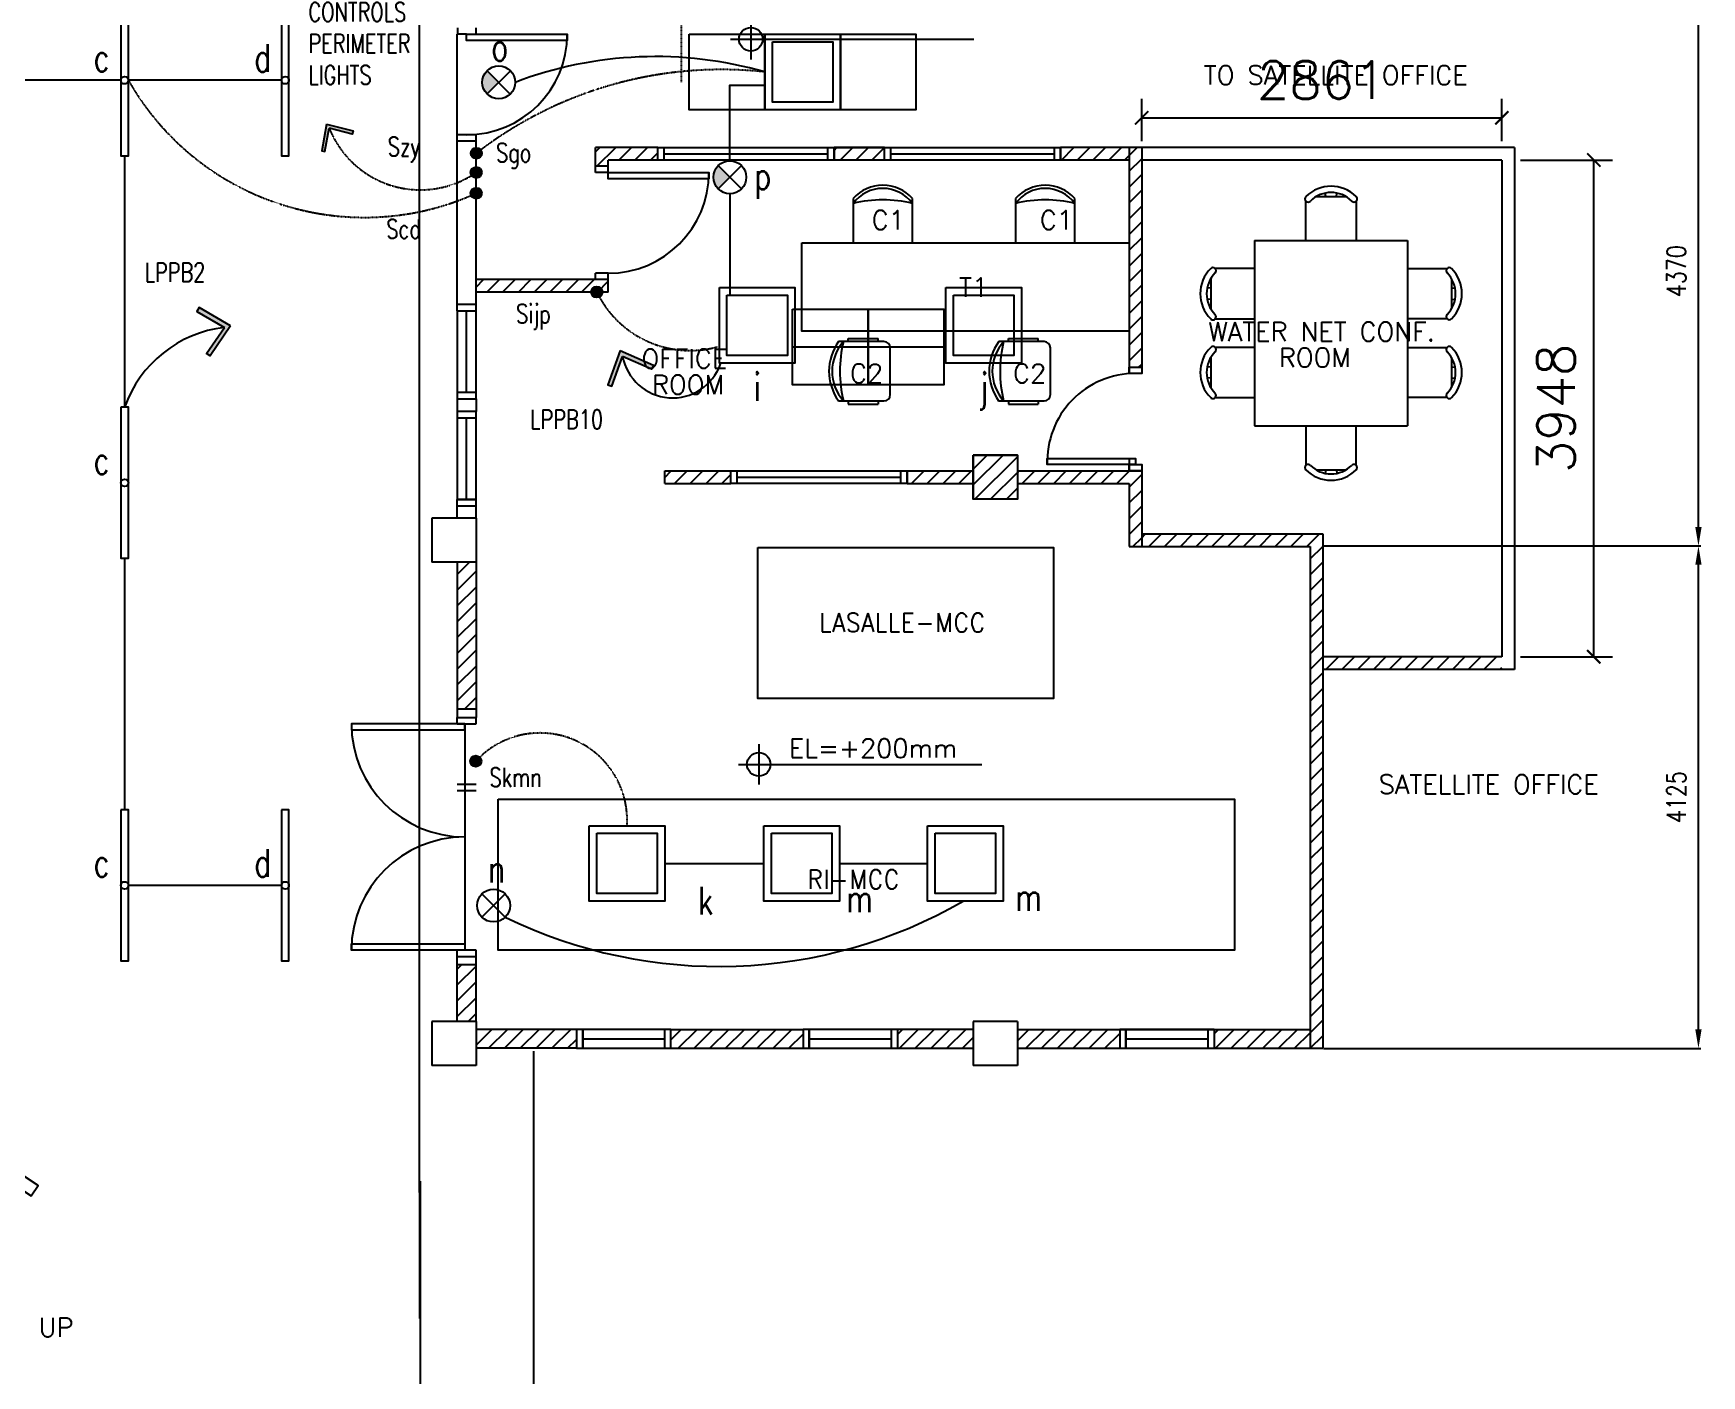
# Model space of a CAD drawing. Header units: millimetres. Extents: x 578722 to 786830, y -285467 to -73242.
# Drawn here: x 588489 to 601741, y -90671 to -80003 of the extents above; entities that cross this region are included whole.
import ezdxf

# ---------------------------------------------------------------- set-up
doc = ezdxf.new("R2010")
doc.units = ezdxf.units.MM
doc.header["$LTSCALE"] = 0.5
doc.linetypes.add('CENTER', pattern=[50.8, 31.75, -6.35, 6.35, -6.35])
doc.linetypes.add('HIDDEN', pattern=[0.375, 0.25, -0.125])
doc.layers.get('0').update_dxf_attribs({"color": 2})
doc.layers.get('Defpoints').update_dxf_attribs({"color": 140})
for name, color, linetype in [('a light', 7, 'Continuous'), ('aa co', 7, 'Continuous'), ('aa light', 7, 'Continuous'), ('aa plan', 8, 'Continuous'), ('aa tex', 7, 'Continuous'), ('COLUMN', 6, 'Continuous'), ('DIMENSIONS', 3, 'Continuous'), ('DOORS', 2, 'Continuous'), ('FIXTUTE', 1, 'Continuous'), ('FURNITURE', 2, 'Continuous'), ('HATCH', 1, 'Continuous'), ('LIGHTS', 10, 'Continuous'), ('ROADS', 2, 'Continuous'), ('TEXT3', 3, 'Continuous'), ('WAll', 4, 'Continuous'), ('WINDOWS', 2, 'Continuous'), ('YELLOW', 2, 'Continuous')]:
    doc.layers.add(name, color=color, linetype=linetype)
doc.styles.add('RomanS', font='romans.shx')
doc.styles.add('SIMPLEX', font='simplex.shx', dxfattribs={"width": 0.8})
doc.styles.get("Standard").update_dxf_attribs({"font": 'romans.shx', "width": 0.75})
doc.dimstyles.new('DIM 300', dxfattribs={"dimscale": 300, "dimtxt": 1.5, "dimasz": 1.5, "dimexe": 0.18, "dimexo": 0.0625, "dimgap": 1, "dimtad": 1, "dimzin": 0, "dimdsep": 46, "dimtxsty": 'SIMPLEX', "dimcen": 0.09, "dimclrd": 256, "dimclre": 256, "dimclrt": 3, "dimadec": 0, "dimazin": 0, "dimtfac": 1, "dimtofl": 0, "dimtmove": 0, "dimatfit": 3, "dimfxl": 1, "dimtolj": 1, "dimtzin": 0, "dimarcsym": 0})
doc.dimstyles.new('RomanS 100', dxfattribs={"dimscale": 3, "dimtxt": 100, "dimasz": 35, "dimexe": 50, "dimexo": 50, "dimgap": 50, "dimtad": 1, "dimdec": 0, "dimzin": 0, "dimdsep": 46, "dimtxsty": 'RomanS', "dimblk": 'ARCHTICK', "dimcen": 0, "dimclrd": 1, "dimclre": 1, "dimclrt": 2, "dimadec": 0, "dimazin": 0, "dimtfac": 1, "dimtdec": 0, "dimtix": 1, "dimtmove": 0, "dimatfit": 3, "dimfxl": 1, "dimtolj": 1, "dimtzin": 0, "dimarcsym": 0})
pattern_1 = [(45, (515785.245, 268498.91), (-62.755727, 62.755727), [])]

# ---------------------------------------------------------------- blocks, each defined once
blk = doc.blocks.new('*D150')
at = {"layer": 'Defpoints', "color": 0, "transparency": 16777216}
for p in [(184369, 44170), (184916, 44170), (181931, 39803)]:
    blk.add_point(p, dxfattribs=at)
at = {"layer": 'DIMENSIONS', "lineweight": -2, "transparency": 16777216}
for p, q in [((184375, 44170), (184934, 44170)), ((181937, 39803), (184934, 39803))]:
    blk.add_line(p, q, dxfattribs=at)
at = {"layer": 'DIMENSIONS', "color": 251, "lineweight": -2, "transparency": 16777216}
blk.add_line((184916, 39953), (184916, 44020), dxfattribs=at)
at = {"layer": 'DIMENSIONS', "color": 251, "transparency": 16777216}
for points in [[(184891, 44020), (184941, 44020), (184916, 44170)], [(184891, 39953), (184941, 39953), (184916, 39803)]]:
    blk.add_solid(points, dxfattribs=at)
at = {"layer": 'DIMENSIONS', "color": 250, "transparency": 16777216, "insert": (184741, 41987), "char_height": 150, "attachment_point": 5, "rotation": 90, "style": 'SIMPLEX'}
blk.add_mtext('\\A1;4370', dxfattribs=at)
blk = doc.blocks.new('*D151')
at = {"layer": 'Defpoints', "color": 0, "transparency": 16777216}
for p in [(181931, 39803), (184916, 39803), (181931, 35810)]:
    blk.add_point(p, dxfattribs=at)
at = {"layer": 'DIMENSIONS', "lineweight": -2, "transparency": 16777216}
for p, q in [((181937, 39803), (184934, 39803)), ((181937, 35810), (184934, 35810))]:
    blk.add_line(p, q, dxfattribs=at)
at = {"layer": 'DIMENSIONS', "color": 251, "lineweight": -2, "transparency": 16777216}
blk.add_line((184916, 35960), (184916, 39653), dxfattribs=at)
at = {"layer": 'DIMENSIONS', "color": 251, "transparency": 16777216}
for points in [[(184891, 39653), (184941, 39653), (184916, 39803)], [(184891, 35960), (184941, 35960), (184916, 35810)]]:
    blk.add_solid(points, dxfattribs=at)
at = {"layer": 'DIMENSIONS', "color": 250, "transparency": 16777216, "insert": (184741, 37807), "char_height": 150, "attachment_point": 5, "rotation": 90, "style": 'SIMPLEX'}
blk.add_mtext('\\A1;4125', dxfattribs=at)
blk = doc.blocks.new('arr')
at = {"layer": 'LIGHTS', "color": 4}
for points in [[(1197759.1, 398697.4), (1197641, 398824.3), (1197656.2, 398838.5), (1197759.1, 398727.9)], [(1197759.1, 398697.4), (1197877.2, 398824.3), (1197862, 398838.5), (1197759.1, 398727.9)]]:
    blk.add_lwpolyline(points, dxfattribs=at)
blk = doc.blocks.new('_ArchTick')
at = {"color": 0, "linetype": 'ByBlock', "const_width": 0.15}
blk.add_lwpolyline([(-0.5, -0.5), (0.5, 0.5)], dxfattribs=at)
blk = doc.blocks.new('*D154')
at = {"color": 1, "lineweight": -2, "transparency": 16777216}
for p, q in [((600303, -81010), (601034, -81010)), ((600884, -84958), (600884, -81010)), ((600303, -84958), (601034, -84958))]:
    blk.add_line(p, q, dxfattribs=at)
at = {"layer": 'Defpoints', "color": 0, "transparency": 16777216}
for p in [(600153, -81010), (600884, -81010), (600153, -84958)]:
    blk.add_point(p, dxfattribs=at)
at = {"color": 1, "lineweight": -2, "transparency": 16777216, "xscale": 105, "yscale": 105, "zscale": 105}
for p, rotation in [((600884, -81010), 90), ((600884, -84958), 270)]:
    blk.add_blockref('_ArchTick', p, dxfattribs=dict(at, rotation=rotation))
at = {"color": 2, "transparency": 16777216, "insert": (600584, -82984), "char_height": 300, "attachment_point": 5, "rotation": 90, "style": 'RomanS'}
blk.add_mtext('\\A1;3948', dxfattribs=at)
blk = doc.blocks.new('*D155')
at = {"color": 1, "lineweight": -2, "transparency": 16777216}
for p, q in [((597293, -80860), (597293, -80525)), ((600153, -80860), (600153, -80525)), ((597293, -80675), (600153, -80675))]:
    blk.add_line(p, q, dxfattribs=at)
at = {"layer": 'Defpoints', "color": 0, "transparency": 16777216}
for p in [(600153, -80675), (597293, -81010), (600153, -81010)]:
    blk.add_point(p, dxfattribs=at)
at = {"color": 1, "lineweight": -2, "transparency": 16777216, "xscale": 105, "yscale": 105, "zscale": 105, "rotation": 180}
blk.add_blockref('_ArchTick', (597293, -80675), dxfattribs=at)
at = {"color": 1, "lineweight": -2, "transparency": 16777216, "xscale": 105, "yscale": 105, "zscale": 105}
blk.add_blockref('_ArchTick', (600153, -80675), dxfattribs=at)
at = {"color": 2, "transparency": 16777216, "insert": (598723, -80375), "char_height": 300, "attachment_point": 5, "style": 'RomanS'}
blk.add_mtext('\\A1;2861', dxfattribs=at)
blk = doc.blocks.new('1')
at = {"layer": 'HATCH'}
h = blk.add_hatch(dxfattribs=at)
h.set_pattern_fill('ANSI31', color=8, scale=710)
h.set_pattern_definition(pattern_1)
h.paths.add_polyline_path([(177231.191, 40398.928), (176706.191, 40398.928), (176706.191, 40298.928), (177231.191, 40298.928)])
h.paths.add_polyline_path([(179156.191, 40398.928), (178631.191, 40398.928), (178631.191, 40298.928), (179156.191, 40298.928)])
h.paths.add_polyline_path([(180493.527, 40398.928), (179506.191, 40398.928), (179506.191, 40298.928), (180393.527, 40298.928), (180393.527, 39798.928), (180493.527, 39798.928), (180493.527, 39948.928)])
h.paths.add_polyline_path([(180493.527, 42970.19), (180393.527, 42970.19), (180393.527, 41223.928), (180493.527, 41223.928)])
h.paths.add_polyline_path([(180393.527, 42970.19), (179849.859, 42970.19), (179849.859, 42870.19), (180393.527, 42870.19)])
h.paths.add_polyline_path([(178449.859, 42970.19), (178049.859, 42970.19), (178049.859, 42870.19), (178449.859, 42870.19)])
h.paths.add_polyline_path([(176649.859, 42970.19), (176156.191, 42970.19), (176156.191, 42820.19), (176256.191, 42820.19), (176256.191, 42870.19), (176649.859, 42870.19)])
h.paths.add_polyline_path([(176256.191, 41920.19), (176156.191, 41920.19), (175206.191, 41920.19), (175206.191, 41820.19), (176256.191, 41820.19)])
h = blk.add_hatch(dxfattribs=at)
h.set_pattern_fill('ANSI31', color=8, scale=710)
h.set_pattern_definition(pattern_1)
h.paths.add_polyline_path([(179156.191, 40173.928), (179506.191, 40173.928), (179506.191, 40523.928), (179156.191, 40523.928)])
h = blk.add_hatch(dxfattribs=at)
h.set_pattern_fill('ANSI31', color=8, scale=710)
h.set_pattern_definition(pattern_1)
h.paths.add_polyline_path([(180493.527, 39898.928), (180493.527, 39798.928), (181831.191, 39798.928), (181831.191, 35810.19), (181931.191, 35810.19), (181931.191, 39898.928)])
h = blk.add_hatch(dxfattribs=at)
h.set_pattern_fill('ANSI31', color=8, scale=710)
h.set_pattern_definition(pattern_1)
h.paths.add_polyline_path([(179156.191, 35960.19), (178553.529, 35960.19), (178553.529, 35810.19), (179156.191, 35810.19)])
h.paths.add_polyline_path([(177803.529, 35960.19), (176837.873, 35960.19), (176837.873, 35810.19), (177803.529, 35810.19)])
h.paths.add_polyline_path([(176837.873, 35960.19), (176753.529, 35960.19), (176753.529, 35810.19), (176837.873, 35810.19)])
h.paths.add_polyline_path([(176003.529, 35960.19), (175206.191, 35960.19), (175206.191, 35810.19), (176003.529, 35810.19)])
h.paths.add_polyline_path([(175206.191, 36474.584), (175056.191, 36474.584), (175056.191, 36023.928), (175206.191, 36023.928)])
h.paths.add_polyline_path([(175206.191, 39673.928), (175056.191, 39673.928), (175056.191, 38505.796), (175206.191, 38505.796)])
h = blk.add_hatch(dxfattribs=at)
h.set_pattern_fill('ANSI31', color=8, scale=710)
h.set_pattern_definition(pattern_1)
h.paths.add_polyline_path([(181931.191, 38921.956), (181931.191, 38821.956), (183354.064, 38821.956), (183354.064, 38921.956)])
h = blk.add_hatch(dxfattribs=at)
h.set_pattern_fill('ANSI31', color=8, scale=710)
h.set_pattern_definition(pattern_1)
h.paths.add_polyline_path([(179506.191, 35960.19), (179506.191, 35810.19), (180318.691, 35810.19), (180318.691, 35960.19)])
h.paths.add_polyline_path([(181831.191, 35810.19), (181831.191, 35960.19), (181068.691, 35960.19), (181068.691, 35810.19)])
at = {"color": 8}
for points in [[(179156.191, 40523.928), (179506.191, 40523.928), (179506.191, 40173.928), (179156.191, 40173.928)], [(177443.527, 39790.19), (179793.527, 39790.19), (179793.527, 38590.19), (177443.527, 38590.19)], [(175381.191, 37790.19), (181231.191, 37790.19), (181231.191, 36590.19), (175381.191, 36590.19)]]:
    blk.add_lwpolyline(points, close=True, dxfattribs=at)
at = {"layer": 'COLUMN', "color": 8}
for p, q in [((179506.191, 40523.928), (179156.191, 40523.928)), ((179156.191, 40523.928), (179156.191, 40173.928)), ((179506.191, 40523.928), (179156.191, 40523.928)), ((179156.191, 40523.928), (179156.191, 40173.928)), ((179506.191, 40523.928), (179506.191, 40173.928)), ((179506.191, 40523.928), (179506.191, 40173.928)), ((179506.191, 40173.928), (179156.191, 40173.928)), ((179506.191, 40173.928), (179156.191, 40173.928)), ((175206.191, 40023.928), (174856.191, 40023.928)), ((174856.191, 40023.928), (174856.191, 39673.928)), ((175206.191, 40023.928), (175206.191, 39673.928)), ((175206.191, 39673.928), (174856.191, 39673.928)), ((175206.191, 36023.928), (174856.191, 36023.928)), ((174856.191, 36023.928), (174856.191, 35673.928)), ((175206.191, 36023.928), (175206.191, 35673.928)), ((179506.191, 36023.928), (179156.191, 36023.928)), ((179156.191, 36023.928), (179156.191, 35673.928)), ((179506.191, 36023.928), (179506.191, 35673.928)), ((175206.191, 35673.928), (174856.191, 35673.928)), ((179506.191, 35673.928), (179156.191, 35673.928))]:
    blk.add_line(p, q, dxfattribs=at)
at = {"layer": 'DOORS', "color": 8, "linetype": 'CENTER', "ltscale": 0.0005}
blk.add_line((176837.873, 43488.188), (176837.873, 45352.191), dxfattribs=at)
at = {"layer": 'DOORS', "color": 8}
for p, q in [((175056.191, 43070.19), (175056.191, 43870.19)), ((176699.859, 42870.19), (176699.859, 42970.19)), ((177999.859, 42870.19), (177999.859, 42970.19)), ((178049.859, 42870.19), (178049.859, 42970.19)), ((178449.859, 42870.19), (178449.859, 42970.19)), ((178499.859, 42870.19), (178499.859, 42970.19)), ((179799.859, 42870.19), (179799.859, 42970.19)), ((179849.859, 42870.19), (179849.859, 42970.19)), ((176699.859, 42920.19), (177999.859, 42920.19)), ((178499.859, 42920.19), (179799.859, 42920.19)), ((177231.191, 40298.928), (177231.191, 40398.928)), ((177281.191, 40298.928), (177281.191, 40398.928)), ((177281.191, 40348.928), (178581.191, 40348.928)), ((178581.191, 40298.928), (178581.191, 40398.928)), ((178631.191, 40298.928), (178631.191, 40398.928)), ((175206.191, 36590.19), (175056.191, 36590.19))]:
    blk.add_line(p, q, dxfattribs=at)
for points in [[(175131.191, 43870.19), (175931.191, 43870.19), (175931.191, 43820.19), (175131.191, 43820.19)], [(176649.859, 42970.19), (178049.859, 42970.19), (178049.859, 42870.19), (176649.859, 42870.19)], [(178449.859, 42970.19), (179849.859, 42970.19), (179849.859, 42870.19), (178449.859, 42870.19)], [(176256.191, 42770.19), (177056.191, 42770.19), (177056.191, 42720.19), (176256.191, 42720.19)], [(180393.527, 41173.928), (180393.527, 41223.928), (180493.527, 41223.928), (180493.527, 41173.928)], [(180443.527, 40448.928), (179743.527, 40448.928), (179743.527, 40498.928), (180443.527, 40498.928)], [(180393.527, 40398.928), (180393.527, 40448.928), (180493.527, 40448.928), (180493.527, 40398.928)], [(177231.191, 40398.928), (178631.191, 40398.928), (178631.191, 40298.928), (177231.191, 40298.928)], [(170005.606, 35740.532), (171673.513, 34636.863), (171728.696, 34720.258), (170060.789, 35823.928)]]:
    blk.add_lwpolyline(points, close=True, dxfattribs=at)
for centre, radius, start, end in [((175131.191, 43870.19), 800, 270, 0), ((176256.191, 42770.19), 800, 270, 0), ((180443.527, 40473.928), 700, 90, 182.0467131)]:
    blk.add_arc(centre, radius, start, end, dxfattribs=at)
at = {"layer": 'FIXTUTE', "color": 8}
for p, q in [((174757.191, 37860.19), (174757.191, 45172.748)), ((174757.191, 34663.346), (174757.191, 37860.19)), ((174757.191, 34663.346), (174757.191, 33662.21))]:
    blk.add_line(p, q, dxfattribs=at)
at = {"layer": 'FURNITURE', "color": 8}
for p, q in [((181797.922, 42230.711), (181797.922, 42543.78)), ((181878.692, 42579.136), (182117.151, 42579.136)), ((181955.16, 42579.136), (181952.135, 42607.432)), ((182040.683, 42579.136), (182043.708, 42607.432)), ((182197.922, 42543.78), (182197.922, 42230.711)), ((181389.951, 42007.624), (181076.882, 42007.624)), ((182605.892, 42007.624), (182918.961, 42007.624)), ((181041.527, 41926.854), (181041.527, 41688.394)), ((182954.317, 41926.854), (182954.317, 41688.394)), ((181041.527, 41850.385), (181013.23, 41853.41)), ((181041.527, 41764.863), (181013.23, 41761.838)), ((182954.317, 41850.385), (182982.613, 41853.41)), ((182954.317, 41764.863), (182982.613, 41761.838)), ((181076.882, 41607.624), (181389.951, 41607.624)), ((182918.961, 41607.624), (182605.892, 41607.624)), ((178162.595, 41426.841), (178162.595, 41451.841)), ((178162.595, 41451.841), (178399.03, 41451.841)), ((178399.03, 41426.841), (178399.03, 41451.841)), ((179434.985, 41426.841), (179434.985, 41451.841)), ((179434.985, 41451.841), (179671.42, 41451.841)), ((179671.42, 41426.841), (179671.42, 41451.841)), ((181389.951, 41381.434), (181076.882, 41381.434)), ((182605.892, 41381.434), (182918.961, 41381.434)), ((181041.527, 41224.195), (181013.23, 41227.22)), ((181041.527, 41300.663), (181041.527, 41062.204)), ((182954.317, 41300.663), (182954.317, 41062.204)), ((182954.317, 41224.195), (182982.613, 41227.22)), ((181041.527, 41138.672), (181013.23, 41135.647)), ((182954.317, 41138.672), (182982.613, 41135.647)), ((178162.595, 40956.065), (178162.595, 40931.065)), ((178399.03, 40956.065), (178399.03, 40931.065)), ((179434.985, 40956.065), (179434.985, 40931.065)), ((179671.42, 40956.065), (179671.42, 40931.065)), ((181076.882, 40981.434), (181389.951, 40981.434)), ((182918.961, 40981.434), (182605.892, 40981.434)), ((178162.595, 40931.065), (178399.03, 40931.065)), ((179434.985, 40931.065), (179671.42, 40931.065)), ((181797.922, 40756.658), (181797.922, 40443.589)), ((182197.922, 40443.589), (182197.922, 40756.658)), ((181878.692, 40408.234), (182117.151, 40408.234)), ((181955.16, 40408.234), (181952.135, 40379.937)), ((182040.683, 40408.234), (182043.708, 40379.937))]:
    blk.add_line(p, q, dxfattribs=at)
at = {"layer": 'FURNITURE', "color": 8, "ltscale": 0.05}
for p, q in [((181389.951, 42230.711), (181389.951, 40756.658)), ((181389.951, 42230.711), (182605.892, 42230.711)), ((182605.892, 42230.711), (182605.892, 40756.658)), ((181389.951, 40756.658), (182605.892, 40756.658))]:
    blk.add_line(p, q, dxfattribs=at)
for points in [[(178202.148, 42564.747, 0.006633134), (178202.14, 42564.11), (178202.14, 42211.075)], [(179491.929, 42564.747, 0.006633134), (179491.921, 42564.11), (179491.921, 42211.075)], [(178084.825, 40956.074, 0.006633134), (178085.462, 40956.065), (178445.907, 40956.065, 0.414213562), (178495.907, 41006.065), (178495.907, 41376.841, 0.414213562), (178445.907, 41426.841), (178085.462, 41426.841)], [(179357.215, 40956.074, 0.006633134), (179357.852, 40956.065), (179718.297, 40956.065, 0.414213562), (179768.297, 41006.065), (179768.297, 41376.841, 0.414213562), (179718.297, 41426.841), (179357.852, 41426.841)]]:
    blk.add_lwpolyline(points, format="xyb", dxfattribs=at)
for points in [[(178672.916, 42211.075), (178672.916, 42564.11)], [(179962.697, 42211.075), (179962.697, 42564.11)]]:
    blk.add_lwpolyline(points, dxfattribs=at)
at = {"layer": 'FURNITURE', "color": 8}
blk.add_lwpolyline([(177793.527, 42211.075), (180393.527, 42211.075), (180393.527, 41511.075), (177793.527, 41511.075)], close=True, dxfattribs=at)
for centre, radius, start, end in [((178437.248, 42354.352), 290.496, 35.7807613, 144.0308304), ((178437.528, 41573.701), 979.964, 76.1016092, 103.8983908), ((178437.248, 42354.352), 315.496, 41.6709203, 138.1740987), ((179727.029, 42354.352), 290.496, 35.7807613, 144.0308304), ((179727.309, 41573.701), 979.964, 76.1016092, 103.8983908), ((179727.029, 42354.352), 315.496, 41.6709203, 138.1740987), ((181815.599, 42561.458), 25, 135, 315), ((181997.922, 42379.136), 282.843, 45, 135), ((181997.922, 42379.136), 232.843, 45, 135), ((182180.244, 42561.458), 25, 225, 45), ((181241.527, 41807.624), 282.843, 135, 225), ((181059.204, 41989.946), 25, 315, 135), ((182936.639, 41989.946), 25, 45, 225), ((182754.317, 41807.624), 282.843, 315, 45), ((181241.527, 41807.624), 232.843, 135, 225), ((182754.317, 41807.624), 232.843, 315, 45), ((181059.204, 41625.302), 25, 225, 45), ((182936.639, 41625.302), 25, 135, 315), ((178414.749, 41191.012), 405.026, 144.390464, 215.454555), ((178386.787, 41191.023), 352.063, 137.9469663, 221.8646254), ((179075.871, 41191.453), 979.964, 166.1016092, 193.8983908), ((179687.139, 41191.012), 405.026, 144.390464, 215.454555), ((179659.177, 41191.023), 352.063, 137.9469663, 221.8646254), ((180348.26, 41191.453), 979.964, 166.1016092, 193.8983908), ((181241.527, 41181.434), 282.843, 135, 225), ((181241.527, 41181.434), 232.843, 135, 225), ((181059.204, 41363.756), 25, 315, 135), ((182936.639, 41363.756), 25, 45, 225), ((182754.317, 41181.434), 232.843, 315, 45), ((182754.317, 41181.434), 282.843, 315, 45), ((181059.204, 40999.111), 25, 225, 45), ((182936.639, 40999.111), 25, 135, 315), ((181815.599, 40425.911), 25, 45, 225), ((181997.922, 40608.234), 232.843, 225, 315), ((182180.244, 40425.911), 25, 315, 135), ((181997.922, 40608.234), 282.843, 225, 315)]:
    blk.add_arc(centre, radius, start, end, dxfattribs=at)
at = {"layer": 'HATCH', "color": 8}
for p, q in [((177388.607, 43990.299), (177388.607, 43669.755)), ((177228.336, 43830.027), (179159.279, 43830.027)), ((177452.047, 38227.047), (177452.047, 37906.503)), ((177291.775, 38066.775), (179222.719, 38066.775))]:
    blk.add_line(p, q, dxfattribs=at)
for centre in [(177388.607, 43830.027), (177452.047, 38066.775)]:
    blk.add_circle(centre, 93.605, dxfattribs=at)
at = {"layer": 'ROADS', "color": 8}
for p, q in [((175662.591, 35787.489), (175662.591, 24034.499)), ((174761.379, 34754.77), (174761.379, 23001.781))]:
    blk.add_line(p, q, dxfattribs=at)
at = {"layer": 'WAll', "color": 8}
for p, q in [((175061.191, 43870.19), (175061.191, 43920.19)), ((175206.191, 43870.19), (175206.191, 43920.19)), ((175056.191, 41672.059), (175056.191, 43070.19)), ((175206.191, 41820.19), (175206.191, 43070.19)), ((176156.191, 42770.19), (176156.191, 42970.19)), ((178049.859, 42970.19), (178449.859, 42970.19)), ((176256.191, 42770.19), (176256.191, 42870.19)), ((178449.859, 42870.19), (178049.859, 42870.19)), ((176156.191, 41920.19), (176156.191, 41970.19)), ((176256.191, 41820.19), (176256.191, 41970.19)), ((175206.191, 41672.059), (175206.191, 41820.19)), ((175056.191, 40972.059), (175056.191, 40872.059)), ((175206.191, 40972.059), (175206.191, 40872.059)), ((176706.191, 40298.928), (176706.191, 40398.928)), ((175056.191, 40023.928), (175056.191, 40172.059)), ((175206.191, 40023.928), (175206.191, 40172.059)), ((175056.191, 39673.928), (175056.191, 38440.19)), ((175206.191, 39673.928), (175206.191, 38440.19)), ((175056.191, 38390.19), (175056.191, 38440.19)), ((175206.191, 38390.19), (175206.191, 38440.19)), ((175056.191, 36023.928), (175056.191, 36590.19)), ((175206.191, 36023.928), (175206.191, 36590.19))]:
    blk.add_line(p, q, dxfattribs=at)
at = {"layer": 'WAll', "color": 8, "ltscale": 0.05}
for p, q in [((176649.859, 42970.19), (176156.191, 42970.19)), ((178449.859, 42970.19), (178049.859, 42970.19)), ((180393.527, 42970.19), (179849.859, 42970.19)), ((180393.527, 42970.19), (180393.527, 41173.928)), ((183454.064, 42970.19), (180393.527, 42970.19)), ((180493.527, 42970.19), (180493.527, 41173.928)), ((183454.064, 42970.19), (183454.064, 38821.956)), ((176649.859, 42870.19), (176256.191, 42870.19)), ((178449.859, 42870.19), (178049.859, 42870.19)), ((180393.527, 42870.19), (179849.859, 42870.19)), ((183354.064, 42870.19), (180493.527, 42870.19)), ((183354.064, 42870.19), (183354.064, 38921.956)), ((176156.191, 41920.19), (175206.191, 41920.19)), ((176256.191, 41820.19), (175206.191, 41820.19)), ((180393.527, 41223.928), (180493.527, 41223.928)), ((180393.527, 40498.928), (180393.527, 40398.928)), ((180393.527, 40448.928), (180393.527, 40398.928)), ((180393.527, 40448.928), (180393.527, 40398.928)), ((176706.191, 40398.928), (177231.191, 40398.928)), ((176706.191, 40298.928), (177231.191, 40298.928)), ((178631.191, 40398.928), (179156.191, 40398.928)), ((178631.191, 40298.928), (179156.191, 40298.928)), ((179506.191, 40398.928), (180493.527, 40398.928)), ((179506.191, 40298.928), (180393.527, 40298.928)), ((180393.527, 40298.928), (180393.527, 39898.928)), ((180393.527, 40298.928), (180393.527, 39798.928)), ((180493.527, 40398.928), (180493.527, 39898.928)), ((180493.527, 39948.928), (180493.527, 39798.928)), ((180493.527, 39898.928), (181931.191, 39898.928)), ((181931.191, 39898.928), (181931.191, 35810.19)), ((180393.527, 39798.928), (180493.527, 39798.928)), ((180393.527, 39798.928), (181831.191, 39798.928)), ((181831.191, 39798.928), (181831.191, 35960.19)), ((183354.064, 38921.956), (181931.191, 38921.956)), ((183454.064, 38821.956), (181931.191, 38821.956)), ((176003.529, 35960.19), (175206.191, 35960.19)), ((176753.529, 35960.19), (177803.529, 35960.19)), ((179156.191, 35960.19), (178553.529, 35960.19)), ((176003.529, 35810.19), (175206.191, 35810.19)), ((176753.529, 35810.19), (177803.529, 35810.19)), ((178553.529, 35810.19), (179156.191, 35810.19))]:
    blk.add_line(p, q, dxfattribs=at)
blk.add_lwpolyline([(183454.064, 40883.927), (183454.064, 40783.927)], dxfattribs=at)
at = {"layer": 'WINDOWS', "color": 8}
for p, q in [((175131.191, 43870.19), (175061.191, 43870.19)), ((175206.191, 43070.19), (175056.191, 43070.19)), ((175206.191, 43020.19), (175056.191, 43020.19)), ((176256.191, 42820.19), (176156.191, 42820.19)), ((176256.191, 42770.19), (176156.191, 42770.19)), ((176256.191, 41970.19), (176156.191, 41970.19)), ((176256.191, 41920.19), (176156.191, 41920.19)), ((175056.191, 38440.19), (175206.191, 38440.19)), ((175056.191, 38390.19), (175206.191, 38390.19)), ((175116.191, 38390.19), (175116.191, 36590.19)), ((175116.191, 38390.19), (175116.191, 36590.19)), ((175056.191, 36540.19), (175206.191, 36540.19))]:
    blk.add_line(p, q, dxfattribs=at)
at = {"layer": 'WINDOWS', "color": 8, "ltscale": 0.05}
for p, q in [((175206.191, 41722.059), (175056.191, 41722.059)), ((175056.191, 41672.059), (175206.191, 41672.059)), ((175056.191, 41672.059), (175056.191, 40972.059)), ((175131.191, 41022.059), (175131.191, 41672.059)), ((175206.191, 40972.059), (175206.191, 41672.059)), ((175206.191, 41022.059), (175056.191, 41022.059)), ((175056.191, 40972.059), (175206.191, 40972.059)), ((175206.191, 40872.059), (175056.191, 40872.059)), ((175056.191, 40872.059), (175056.191, 40172.059)), ((175056.191, 40822.059), (175206.191, 40822.059)), ((175131.191, 40172.059), (175131.191, 40822.059)), ((175206.191, 40172.059), (175206.191, 40872.059)), ((175206.191, 40172.059), (175056.191, 40172.059)), ((175056.191, 40122.059), (175206.191, 40122.059)), ((175206.191, 38505.796), (175056.191, 38505.796)), ((175206.191, 36474.584), (175056.191, 36474.584)), ((176053.529, 35960.19), (176003.529, 35960.19)), ((176003.529, 35960.19), (176003.529, 35810.19)), ((176053.529, 35810.19), (176053.529, 35960.19)), ((176703.529, 35960.19), (176703.529, 35810.19)), ((176753.529, 35810.19), (176753.529, 35960.19)), ((177853.529, 35960.19), (177803.529, 35960.19)), ((177803.529, 35960.19), (177803.529, 35810.19)), ((177853.529, 35810.19), (177853.529, 35960.19)), ((178503.529, 35960.19), (178503.529, 35810.19)), ((178553.529, 35960.19), (178553.529, 35810.19)), ((180368.691, 35960.19), (180318.691, 35960.19)), ((180318.691, 35960.19), (180318.691, 35810.19)), ((180368.691, 35810.19), (180368.691, 35960.19)), ((181018.691, 35960.19), (181018.691, 35810.19)), ((181068.691, 35960.19), (181068.691, 35810.19)), ((176003.529, 35810.19), (176053.529, 35810.19)), ((176053.529, 35885.19), (176703.529, 35885.19)), ((177803.529, 35810.19), (177853.529, 35810.19)), ((177853.529, 35885.19), (178503.529, 35885.19)), ((180318.691, 35810.19), (180368.691, 35810.19)), ((180368.691, 35885.19), (181018.691, 35885.19))]:
    blk.add_line(p, q, dxfattribs=at)
for points in [[(175056.191, 40172.059), (175206.191, 40172.059)], [(176753.529, 35960.19), (176053.529, 35960.19), (176053.529, 35810.19), (176753.529, 35810.19)], [(178553.529, 35960.19), (177853.529, 35960.19), (177853.529, 35810.19), (178553.529, 35810.19)], [(181068.691, 35960.19), (180368.691, 35960.19), (180368.691, 35810.19), (181068.691, 35810.19)]]:
    blk.add_lwpolyline(points, dxfattribs=at)
at = {"layer": 'WINDOWS', "color": 8}
for points in [[(175116.191, 38340.19), (175116.191, 38390.19), (174216.191, 38390.19), (174216.191, 38340.19)], [(175116.191, 36640.19), (175116.191, 36590.19), (174216.191, 36590.19), (174216.191, 36640.19)]]:
    blk.add_lwpolyline(points, close=True, dxfattribs=at)
for centre, start, end in [((175116.191, 38390.19), 180, 270), ((175116.191, 36590.19), 90, 180)]:
    blk.add_arc(centre, 900, start, end, dxfattribs=at)
at = {"layer": 'YELLOW', "color": 8}
for points in [[(179506.191, 35960.19), (181831.191, 35960.19)], [(181831.191, 35960.19), (181831.191, 35810.19)], [(179506.191, 35810.19), (181931.191, 35810.19)]]:
    blk.add_lwpolyline(points, dxfattribs=at)
at = {"layer": 'TEXT3', "color": 8, "ltscale": 0.05, "style": 'SIMPLEX'}
for s, p in [('TO SATELLITE OFFICE', (180986.886, 43469.495)), ('C1', (178348.68, 42318.491)), ('C1', (179684.027, 42318.491)), ('T1', (179041.569, 41783.4)), ('WATER NET CONF.', (181022.149, 41431.444)), ('OFFICE', (176519.909, 41216.24)), ('ROOM', (181582.5, 41225.427)), ('C2', (178175.974, 41098.87)), ('C2', (179471.808, 41098.87)), ('ROOM', (176603.201, 41010.223)), ('EL=+200mm ', (177690.735, 38120.311)), ('SATELLITE OFFICE', (182375.297, 37832.764)), ('RAMP UP', (171089.307, 33517.615))]:
    blk.add_text(s, height=150, dxfattribs=at).set_placement(p)
at = {"layer": 'TEXT3', "color": 8, "ltscale": 0.05, "char_height": 150, "width": 1405.2718, "attachment_point": 2, "style": 'SIMPLEX'}
for s, insert in [('{\\Fromans|c0;\\W0.9;\\T1.05;LASALLE-MCC}', (178593.473, 39269.053)), ('{\\Fromans|c0;\\W0.9;\\T1.05;RI-MCC}', (178205.93, 37228.265))]:
    blk.add_mtext(s, dxfattribs=dict(at, insert=insert))
at = {"layer": 'DIMENSIONS', "color": 8}
for base, p1, p2, text, picture, middle in [((184916.372, 44170.19), (181931.191, 39802.942), (184369.081, 44170.19), '4370', '*D150', (184741.372, 41986.566)), ((184916.372, 39802.942), (181931.191, 35810.19), (181931.191, 39802.942), '4125', '*D151', (184741.372, 37806.566))]:
    dim = blk.add_linear_dim(base=base, p1=p1, p2=p2, angle=90, text=text, dimstyle='DIM 300', override={"dimscale": 100, "dimclrd": 251, "dimclrt": 250}, dxfattribs=at)
    dim.commit()
    dim.dimension.update_dxf_attribs({"geometry": picture, "text_midpoint": middle})

msp = doc.modelspace()

# ---------------------------------------------------------------- hatches: boundary and pattern name
at = {"layer": 'a light'}
for points in [[(591021.9, -80803.7), (591028.4, -80778.6), (590818.5, -80724.7), (590779.8, -80937.9), (590805.4, -80942.5), (590839.1, -80756.8)], [(589864.1, -82547.6), (589892.6, -82567.2), (590056, -82328.9), (589806.6, -82183.1), (589789.1, -82213), (590006.3, -82340)], [(593399.8, -82673.4), (593414, -82641.8), (593150.2, -82523.9), (593051.6, -82795.5), (593084.1, -82807.3), (593170.1, -82570.8)]]:
    msp.add_hatch(color=1, dxfattribs=at).paths.add_polyline_path(points)
at = {"layer": 'aa light'}
for points in [[(592055, -80392.8, 0.1979882), (592093, -80484.8), (592185.7, -80392.8), (592093.6, -80300.1, 0.1998368)], [(591964.3, -80956, 1), (592052.4, -80956, 1)], [(591962.5, -81108.9, 1), (592050.6, -81108.9, 1)], [(593891.2, -81146.9, 0.1979882), (593929.2, -81238.9), (594021.9, -81146.9), (593929.8, -81054.2, 0.1998368)], [(591962.5, -81273.9, 1), (592050.6, -81273.9, 1)], [(592920.7, -82059.7, 1), (593008.8, -82059.7, 1)], [(591959.5, -85788, 1), (592047.6, -85788, 1)]]:
    msp.add_hatch(color=1, dxfattribs=at).paths.add_polyline_path(points)

# ---------------------------------------------------------------- linework, layer by layer
at = {"layer": 'a light', "color": 4}
for points in [[(589183.7, -79775.6), (589183.7, -80975.6), (589243.7, -80975.6), (589243.7, -79775.6)], [(590459.7, -79775.6), (590459.7, -80975.6), (590519.7, -80975.6), (590519.7, -79775.6)], [(594299.3, -80010), (594899.3, -80010), (594899.3, -80610), (594299.3, -80610)], [(594359.3, -80070), (594839.3, -80070), (594839.3, -80550), (594359.3, -80550)], [(593938.3, -82024.1), (594538.3, -82024.1), (594538.3, -82624.1), (593938.3, -82624.1)], [(595738.3, -82024.1), (596338.3, -82024.1), (596338.3, -82624.1), (595738.3, -82624.1)], [(593998.3, -82084.1), (594478.3, -82084.1), (594478.3, -82564.1), (593998.3, -82564.1)], [(595798.3, -82084.1), (596278.3, -82084.1), (596278.3, -82564.1), (595798.3, -82564.1)], [(589183.7, -82975.6), (589183.7, -84175.6), (589243.7, -84175.6), (589243.7, -82975.6)], [(589183.7, -86175.6), (589183.7, -87375.6), (589243.7, -87375.6), (589243.7, -86175.6)], [(590459.7, -86175.6), (590459.7, -87375.6), (590519.7, -87375.6), (590519.7, -86175.6)], [(592904.3, -86300.6), (593504.3, -86300.6), (593504.3, -86900.6), (592904.3, -86900.6)], [(592964.3, -86360.6), (593444.3, -86360.6), (593444.3, -86840.6), (592964.3, -86840.6)], [(594351.8, -86360.6), (594831.8, -86360.6), (594831.8, -86840.6), (594351.8, -86840.6)], [(595592.9, -86300.6), (596192.9, -86300.6), (596192.9, -86900.6), (595592.9, -86900.6)], [(595652.9, -86360.6), (596132.9, -86360.6), (596132.9, -86840.6), (595652.9, -86840.6)]]:
    msp.add_lwpolyline(points, close=True, dxfattribs=at)
for centre in [(589213.7, -80375.6), (590489.7, -80375.6), (590489.7, -80375.6), (589213.7, -83575.6), (589213.7, -86775.6), (590489.7, -86775.6)]:
    msp.add_circle(centre, 30, dxfattribs=at)
at = {"layer": 'aa co', "color": 6}
for points in [[(589183.7, -80375.6), (587094.6, -80375.6)], [(590459.7, -80375.6), (589243.7, -80375.6)], [(594021.9, -81016.2), (594021.9, -80414), (594299.3, -80414)], [(589213.7, -80975.6), (589213.7, -82975.6)], [(594021.9, -81277.5), (594021.9, -82084.1)], [(594520.3, -82495.6), (595720.3, -82495.6)], [(589213.7, -84175.6), (589213.7, -86175.6)], [(589243.7, -86774.1), (590459.7, -86774.1)]]:
    msp.add_lwpolyline(points, dxfattribs=at)
for centre, radius, start, end in [((593432.2, -83332.9), 3144.8, 73.99587, 110.78415), ((590119.6, -83293.3), 960, 96.77744, 160.67593), ((593566.8, -82497.5, 17.6), 403.4, 190.46285, 340.95213)]:
    msp.add_arc(centre, radius, start, end, dxfattribs=at)
at = {"layer": 'aa light', "color": 6}
for p, q in [((593504.3, -86600.6), (594291.8, -86600.6)), ((594891.8, -86600.6), (595592.9, -86600.6))]:
    msp.add_line(p, q, dxfattribs=at)
at = {"layer": 'aa light', "color": 1}
for points in [[(592093, -80484.8), (592278.3, -80300.7)], [(592277.7, -80485.5), (592093.6, -80300.1)], [(593929.2, -81238.9), (594114.6, -81054.8)], [(593929.2, -81238.9), (594114.6, -81054.8)], [(594113.9, -81239.6), (593929.8, -81054.2)], [(592052, -87027.1), (592237.4, -86843.1)], [(592236.7, -87027.8), (592052.7, -86842.4)]]:
    msp.add_lwpolyline(points, dxfattribs=at)
at = {"layer": 'aa light', "color": 4}
for centre in [(592185.7, -80392.8), (594021.9, -81146.9), (592144.7, -86935.1)]:
    msp.add_circle(centre, 130.6, dxfattribs=at)
at = {"layer": 'aa light'}
for centre in [(592008.3, -80956), (592006.6, -81108.9), (592006.6, -81273.9), (592964.8, -82059.7), (592003.6, -85788)]:
    msp.add_circle(centre, 44.1, dxfattribs=at)
at = {"layer": 'aa light', "color": 2, "linetype": 'HIDDEN', "ltscale": 0.8}
for centre, radius, start, end in [((593955.4, -83475.9), 3184.5, 83.80124, 127.69269), ((591117.8, -79309.7), 2156, 209.63084, 294.34673), ((591563.3, -80467), 780.1, 201.80697, 304.62547), ((593706.5, -81699.1), 824.7, 205.92747, 285.02282), ((592513.6, -86256), 692.1, 356.30081, 137.4622)]:
    msp.add_arc(centre, radius, start, end, dxfattribs=at)
at = {"layer": 'aa light', "color": 6}
msp.add_arc((593935.9, -83533.9), 3885.2, 244.06566, 299.93813, dxfattribs=at)
at = {"layer": 'aa plan'}
for p, q in [((592955.6, -81960), (592955.6, -81910)), ((593055.6, -81910), (592955.6, -81910)), ((593055.6, -81960), (592955.6, -81960)), ((593055.6, -82060), (593055.6, -81910)), ((591855.6, -85970), (592005.6, -85970)), ((591855.6, -86020), (592005.6, -86020))]:
    msp.add_line(p, q, dxfattribs=at)
for points in [[(593699.3, -80010), (594299.3, -80010), (594299.3, -80610), (593699.3, -80610)], [(594899.3, -80010), (595499.3, -80010), (595499.3, -80610), (594899.3, -80610)], [(594520.3, -82195.6), (595120.3, -82195.6), (595120.3, -82795.6), (594520.3, -82795.6)], [(595120.3, -82195.6), (595720.3, -82195.6), (595720.3, -82795.6), (595120.3, -82795.6)]]:
    msp.add_lwpolyline(points, close=True, dxfattribs=at)
at = {"layer": 'aa plan', "color": 4}
msp.add_lwpolyline([(594291.8, -86300.6), (594891.8, -86300.6), (594891.8, -86900.6), (594291.8, -86900.6)], close=True, dxfattribs=at)
at = {"layer": 'aa plan'}
msp.add_arc((591930.6, -80010), 800, 270, 0, dxfattribs=at)

# ---------------------------------------------------------------- block references
at = {"layer": 'a light'}
for p, xscale, yscale, zscale, rotation in [((1582378.1, 1146788.4), 1.249999944761001, 1.250000000844011, 1.25, 212.6584161977293), ((1674967.1, -1884992.7), 1.666666592998804, 1.666666667792015, 1.666666666666668, 102.6300910848423), ((2171450.7, 1308733.1, 17.6), 1.666666592981357, 1.666666667762911, 1.666666666666668, 202.9848477364374)]:
    msp.add_blockref('arr', p, dxfattribs=dict(at, xscale=xscale, yscale=yscale, zscale=zscale, rotation=rotation))
at = {"layer": 'aa light', "color": 8}
msp.add_blockref('1', (416799.4, -123880.2), dxfattribs=at)

# ---------------------------------------------------------------- texts
at = {"layer": 'aa tex', "color": 4, "width": 1000, "attachment_point": 1}
for s, insert, char_height in [('CONTROLS \\PPERIMETER\\PLIGHTS', (590674.1, -79759.2, 35.2), 150), ('\\pi435.7;c', (588531.1, -80086.6), 220), ('\\pi435.7;d', (589807, -80088.1), 220), ('\\pi435.7;o', (591691.2, -80001.4), 220), ('\\pi435.7;Szy', (590868.6, -80828.3), 150), ('\\pi435.7;Sgo', (591729.1, -80877.5), 150), ('\\pi435.7;p', (593779.5, -81025), 220), ('\\pi435.7;Scd', (590857, -81483.6), 150), ('\\pi435.7;LPPB2', (588937.4, -81827.2), 150), ('\\pi435.7;Sijp', (591888.5, -82157.5), 150), ('\\pi435.71;i', (593775.5, -82702.9), 220), ('\\pi435.7;j', (595566.4, -82702.9), 220), ('\\pi435.7;LPPB10', (592000.2, -82995.2, 17.6), 150), ('\\pi435.7;c', (588531.1, -83286.6), 220), ('\\pi435.7;Skmn', (591677, -85841.3), 150), ('\\pi435.7;d', (589807, -86486.6), 220), ('\\pi435.7;c', (588531.1, -86486.6), 220), ('\\pi435.7;n', (591665.5, -86531.9), 220), ('\\pi435.71;k', (593332.8, -86786.3, -17.6), 220), ('\\pi435.7;m', (594509.8, -86768.3, -17.6), 220), ('\\pi435.7;m', (595852.3, -86757.3), 220)]:
    msp.add_mtext(s, dxfattribs=dict(at, insert=insert, char_height=char_height))

# ---------------------------------------------------------------- dimensions: what is measured, and where the dimension line sits
at = {"color": 1, "transparency": 33554638}
dim = msp.add_linear_dim(base=(600153.5, -80675.1), p1=(597292.9, -81010), p2=(600153.5, -81010), dimstyle='RomanS 100', dxfattribs=at)
dim.commit()
dim.dimension.update_dxf_attribs({"geometry": '*D155', "text_midpoint": (598723.2, -80375.1)})
dim = msp.add_linear_dim(base=(600884.5, -81010), p1=(600153.5, -84958.2), p2=(600153.5, -81010), angle=90, dimstyle='RomanS 100', dxfattribs=at)
dim.commit()
dim.dimension.update_dxf_attribs({"geometry": '*D154', "text_midpoint": (600584.5, -82984.1)})

doc.saveas('drawing.dxf')
